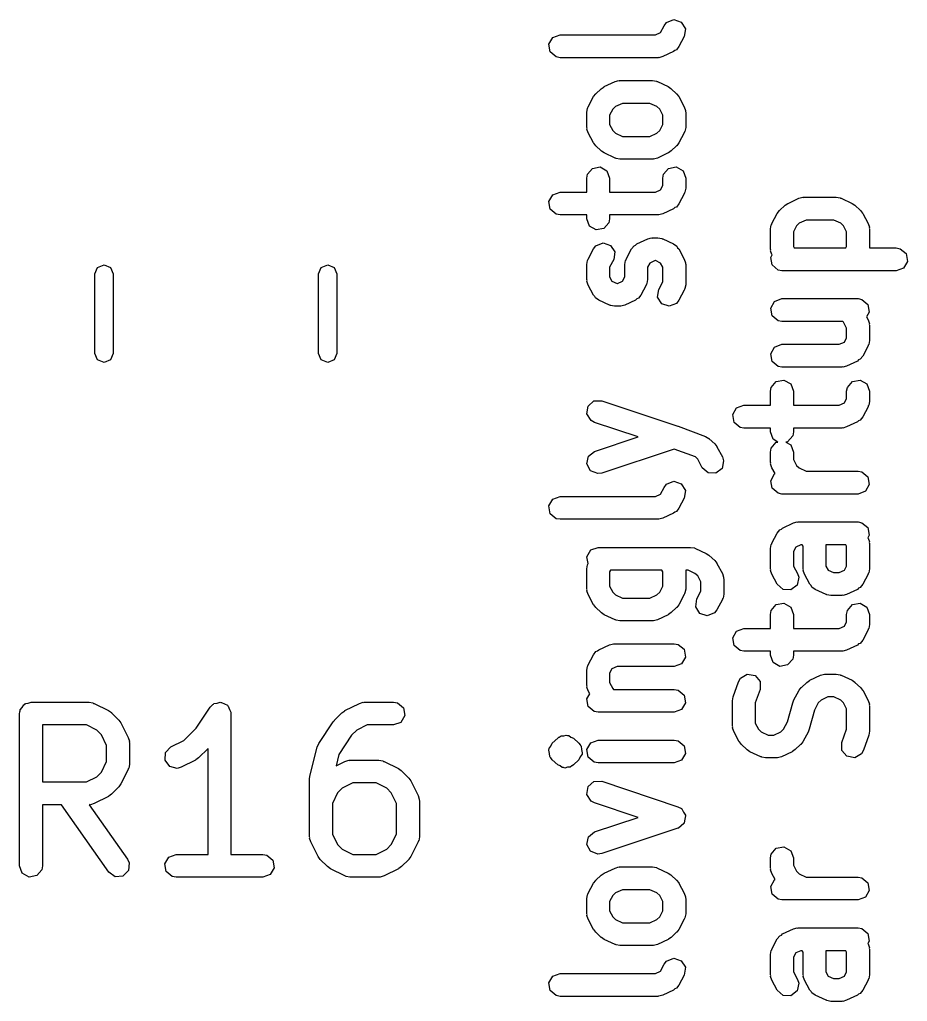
# Model space of a CAD drawing. Extents: x 26 to 70, y -152 to -25.
# Drawn here: x 39.63 to 45.46, y -112.7 to -106.25 of the extents above; entities that cross this region are included whole.
import ezdxf

# ---------------------------------------------------------------- set-up
doc = ezdxf.new("R2010")
doc.units = 0
doc.layers.add('BLACK', color=7, linetype='CONTINUOUS')

msp = doc.modelspace()

# ---------------------------------------------------------------- linework, layer by layer
at = {"layer": 'BLACK', "linetype": 'CONTINUOUS'}
for p, q in [((43.8415, -106.337), (43.8654, -106.293)), ((43.8654, -106.293), (43.8815, -106.272)), ((43.8815, -106.272), (43.9292, -106.253)), ((43.9292, -106.253), (43.9779, -106.269)), ((43.9779, -106.269), (44.0049, -106.313)), ((43.1333, -106.371), (43.1815, -106.353)), ((43.1815, -106.353), (43.8078, -106.353)), ((43.8078, -106.353), (43.8415, -106.337)), ((44.0049, -106.313), (43.9976, -106.363)), ((43.1077, -106.415), (43.1333, -106.371)), ((43.1166, -106.465), (43.1077, -106.415)), ((43.9976, -106.363), (43.9619, -106.43)), ((43.1559, -106.498), (43.1166, -106.465)), ((43.9275, -106.463), (43.8561, -106.496)), ((43.9354, -106.455), (43.9275, -106.463)), ((43.9458, -106.451), (43.9354, -106.455)), ((43.9619, -106.43), (43.9458, -106.451)), ((43.1815, -106.503), (43.1559, -106.498)), ((43.8244, -106.503), (43.1815, -106.503)), ((43.8276, -106.502), (43.8244, -106.503)), ((43.831, -106.503), (43.8276, -106.502)), ((43.8561, -106.496), (43.831, -106.503)), ((43.4712, -106.693), (43.5427, -106.66)), ((43.5427, -106.66), (43.5678, -106.653)), ((43.5678, -106.653), (43.5712, -106.654)), ((43.5712, -106.654), (43.5744, -106.653)), ((43.5744, -106.653), (43.7887, -106.653)), ((43.7887, -106.653), (43.8143, -106.658)), ((43.8143, -106.658), (43.817, -106.66)), ((43.817, -106.66), (43.8204, -106.66)), ((43.8204, -106.66), (43.8918, -106.693)), ((43.4011, -106.759), (43.4155, -106.741)), ((43.4155, -106.741), (43.4161, -106.74)), ((43.4161, -106.74), (43.4518, -106.707)), ((43.4518, -106.707), (43.4699, -106.695)), ((43.4699, -106.695), (43.4712, -106.693)), ((43.8918, -106.693), (43.9095, -106.706)), ((43.9095, -106.706), (43.9113, -106.707)), ((43.9113, -106.707), (43.947, -106.74)), ((43.947, -106.74), (43.9609, -106.758)), ((43.3654, -106.826), (43.4011, -106.759)), ((43.591, -106.803), (43.5454, -106.824)), ((43.772, -106.803), (43.591, -106.803)), ((43.8176, -106.824), (43.772, -106.803)), ((43.9609, -106.758), (43.9619, -106.759)), ((43.9619, -106.759), (43.9976, -106.826)), ((43.3565, -106.861), (43.3611, -106.836)), ((43.3565, -106.961), (43.3565, -106.861)), ((43.3611, -106.836), (43.3646, -106.831)), ((43.3646, -106.831), (43.3654, -106.826)), ((43.5275, -106.841), (43.5065, -106.88)), ((43.5454, -106.824), (43.5275, -106.841)), ((43.8356, -106.841), (43.8176, -106.824)), ((43.8565, -106.88), (43.8356, -106.841)), ((43.9976, -106.826), (44.0058, -106.851)), ((44.0058, -106.851), (44.0046, -106.856)), ((44.0046, -106.856), (44.0065, -106.861)), ((44.0065, -106.861), (44.0065, -106.961)), ((43.5065, -106.88), (43.5065, -106.943)), ((43.8565, -106.943), (43.8565, -106.88)), ((43.3584, -106.967), (43.3565, -106.961)), ((43.3573, -106.972), (43.3584, -106.967)), ((43.3654, -106.997), (43.3573, -106.972)), ((43.4011, -107.063), (43.3654, -106.997)), ((43.5065, -106.943), (43.5275, -106.982)), ((43.5275, -106.982), (43.5454, -106.998)), ((43.5454, -106.998), (43.591, -107.02)), ((43.772, -107.02), (43.8176, -106.998)), ((43.8176, -106.998), (43.8356, -106.982)), ((43.8356, -106.982), (43.8565, -106.943)), ((43.9976, -106.997), (43.9619, -107.063)), ((43.9984, -106.991), (43.9976, -106.997)), ((44.002, -106.987), (43.9984, -106.991)), ((44.0065, -106.961), (44.002, -106.987)), ((43.4021, -107.064), (43.4011, -107.063)), ((43.4161, -107.083), (43.4021, -107.064)), ((43.591, -107.02), (43.772, -107.02)), ((43.9619, -107.063), (43.9476, -107.082)), ((43.4518, -107.116), (43.4161, -107.083)), ((43.4536, -107.117), (43.4518, -107.116)), ((43.4712, -107.129), (43.4536, -107.117)), ((43.5427, -107.163), (43.4712, -107.129)), ((43.8918, -107.129), (43.8204, -107.163)), ((43.8932, -107.128), (43.8918, -107.129)), ((43.9113, -107.116), (43.8932, -107.128)), ((43.947, -107.083), (43.9113, -107.116)), ((43.9476, -107.082), (43.947, -107.083)), ((43.5461, -107.163), (43.5427, -107.163)), ((43.5487, -107.165), (43.5461, -107.163)), ((43.5744, -107.17), (43.5487, -107.165)), ((43.7887, -107.17), (43.5744, -107.17)), ((43.7919, -107.168), (43.7887, -107.17)), ((43.7952, -107.169), (43.7919, -107.168)), ((43.8204, -107.163), (43.7952, -107.169)), ((43.3611, -107.269), (43.394, -107.23)), ((43.394, -107.23), (43.4446, -107.221)), ((43.4446, -107.221), (43.489, -107.246)), ((43.489, -107.246), (43.5065, -107.295)), ((43.8611, -107.269), (43.894, -107.23)), ((43.894, -107.23), (43.9446, -107.221)), ((43.9446, -107.221), (43.989, -107.246)), ((43.989, -107.246), (44.0065, -107.295)), ((43.3565, -107.295), (43.3611, -107.269)), ((43.3565, -107.386), (43.3565, -107.295)), ((43.5065, -107.295), (43.5065, -107.386)), ((43.8565, -107.295), (43.8611, -107.269)), ((43.8565, -107.343), (43.8565, -107.295)), ((44.0065, -107.295), (44.0065, -107.361)), ((43.1333, -107.404), (43.1815, -107.386)), ((43.1815, -107.386), (43.3565, -107.386)), ((43.5065, -107.386), (43.8078, -107.386)), ((43.8078, -107.386), (43.8415, -107.371)), ((43.8415, -107.371), (43.8565, -107.343)), ((43.9984, -107.391), (43.9976, -107.397)), ((44.002, -107.387), (43.9984, -107.391)), ((44.0065, -107.361), (44.002, -107.387)), ((43.1077, -107.448), (43.1333, -107.404)), ((43.1166, -107.499), (43.1077, -107.448)), ((43.9976, -107.397), (43.9619, -107.463)), ((44.6787, -107.46), (44.7502, -107.427)), ((44.7502, -107.427), (44.7753, -107.42)), ((44.7753, -107.42), (44.7787, -107.421)), ((44.7787, -107.421), (44.7819, -107.42)), ((44.7819, -107.42), (44.9962, -107.42)), ((44.9962, -107.42), (45.0218, -107.424)), ((45.0218, -107.424), (45.0245, -107.426)), ((45.0245, -107.426), (45.0279, -107.427)), ((45.0279, -107.427), (45.0993, -107.46)), ((43.1559, -107.532), (43.1166, -107.499)), ((43.9275, -107.496), (43.8561, -107.529)), ((43.9354, -107.488), (43.9275, -107.496)), ((43.9458, -107.484), (43.9354, -107.488)), ((43.9619, -107.463), (43.9458, -107.484)), ((44.6086, -107.526), (44.623, -107.508)), ((44.623, -107.508), (44.6236, -107.507)), ((44.6236, -107.507), (44.6593, -107.473)), ((44.6593, -107.473), (44.6774, -107.461)), ((44.6774, -107.461), (44.6787, -107.46)), ((45.0993, -107.46), (45.117, -107.472)), ((45.117, -107.472), (45.1188, -107.473)), ((45.1188, -107.473), (45.1545, -107.507)), ((45.1545, -107.507), (45.1684, -107.525)), ((43.1815, -107.536), (43.1559, -107.532)), ((43.3565, -107.536), (43.1815, -107.536)), ((43.3565, -107.561), (43.3565, -107.536)), ((43.3741, -107.61), (43.3565, -107.561)), ((43.5065, -107.561), (43.502, -107.587)), ((43.8244, -107.536), (43.5065, -107.536)), ((43.5065, -107.536), (43.5065, -107.561)), ((43.8276, -107.535), (43.8244, -107.536)), ((43.831, -107.536), (43.8276, -107.535)), ((43.8561, -107.529), (43.831, -107.536)), ((44.5729, -107.593), (44.6086, -107.526)), ((44.7985, -107.57), (44.753, -107.591)), ((44.9795, -107.57), (44.7985, -107.57)), ((45.0251, -107.591), (44.9795, -107.57)), ((45.1684, -107.525), (45.1694, -107.526)), ((45.1694, -107.526), (45.2051, -107.593)), ((43.4185, -107.635), (43.3741, -107.61)), ((43.469, -107.626), (43.4185, -107.635)), ((43.502, -107.587), (43.469, -107.626)), ((44.564, -107.628), (44.5686, -107.602)), ((44.564, -107.761), (44.564, -107.628)), ((44.5686, -107.602), (44.5721, -107.598)), ((44.5721, -107.598), (44.5729, -107.593)), ((44.735, -107.608), (44.714, -107.647)), ((44.714, -107.647), (44.714, -107.743)), ((44.753, -107.591), (44.735, -107.608)), ((45.0431, -107.608), (45.0251, -107.591)), ((45.064, -107.647), (45.0431, -107.608)), ((45.064, -107.743), (45.064, -107.647)), ((45.2051, -107.593), (45.2133, -107.617)), ((45.2133, -107.617), (45.2121, -107.623)), ((45.2121, -107.623), (45.214, -107.628)), ((45.214, -107.628), (45.214, -107.753)), ((43.6855, -107.727), (43.757, -107.693)), ((43.757, -107.693), (43.7821, -107.687)), ((43.7821, -107.687), (43.7854, -107.688)), ((43.7854, -107.688), (43.7887, -107.686)), ((43.7887, -107.686), (43.8244, -107.686)), ((43.8244, -107.686), (43.85, -107.691)), ((43.85, -107.691), (43.8527, -107.693)), ((43.8527, -107.693), (43.8561, -107.693)), ((43.8561, -107.693), (43.9275, -107.727)), ((43.3654, -107.826), (43.4011, -107.759)), ((43.4011, -107.759), (43.4172, -107.739)), ((43.4172, -107.739), (43.4649, -107.72)), ((43.4649, -107.72), (43.5136, -107.736)), ((43.5136, -107.736), (43.5407, -107.779)), ((43.5407, -107.779), (43.5334, -107.83)), ((43.6154, -107.826), (43.6511, -107.759)), ((43.6511, -107.759), (43.6672, -107.739)), ((43.6672, -107.739), (43.6776, -107.735)), ((43.6776, -107.735), (43.6855, -107.727)), ((43.9275, -107.727), (43.9489, -107.742)), ((43.9489, -107.742), (43.9536, -107.752)), ((43.9536, -107.752), (43.9619, -107.759)), ((43.9619, -107.759), (43.9976, -107.826)), ((44.5659, -107.767), (44.564, -107.761)), ((44.5648, -107.772), (44.5659, -107.767)), ((44.5729, -107.797), (44.5648, -107.772)), ((44.714, -107.743), (44.7197, -107.753)), ((44.7197, -107.753), (45.0584, -107.753)), ((45.0584, -107.753), (45.064, -107.743)), ((45.214, -107.753), (45.389, -107.753)), ((45.389, -107.753), (45.4147, -107.758)), ((45.4147, -107.758), (45.454, -107.79)), ((43.3565, -107.861), (43.3611, -107.836)), ((43.3611, -107.836), (43.3646, -107.831)), ((43.3646, -107.831), (43.3654, -107.826)), ((43.5334, -107.83), (43.5065, -107.88)), ((43.6065, -107.861), (43.6111, -107.836)), ((43.6111, -107.836), (43.6146, -107.831)), ((43.6146, -107.831), (43.6154, -107.826)), ((43.8053, -107.836), (43.7716, -107.852)), ((43.8078, -107.836), (43.8053, -107.836)), ((43.8415, -107.852), (43.8078, -107.836)), ((43.9976, -107.826), (44.0058, -107.851)), ((44.5652, -107.815), (44.5743, -107.799)), ((44.5741, -107.865), (44.5652, -107.815)), ((44.5743, -107.799), (44.5729, -107.797)), ((45.4629, -107.841), (45.4372, -107.885)), ((45.454, -107.79), (45.4629, -107.841)), ((40.125, -107.924), (40.1426, -107.881)), ((40.1426, -107.881), (40.185, -107.864)), ((40.185, -107.864), (40.2274, -107.881)), ((40.2274, -107.881), (40.245, -107.924)), ((41.595, -107.924), (41.6126, -107.881)), ((41.6126, -107.881), (41.655, -107.864)), ((41.655, -107.864), (41.6974, -107.881)), ((41.6974, -107.881), (41.715, -107.924)), ((43.3565, -107.961), (43.3565, -107.861)), ((43.5065, -107.88), (43.5065, -107.943)), ((43.6065, -107.943), (43.6065, -107.861)), ((43.7716, -107.852), (43.7565, -107.88)), ((43.7565, -107.88), (43.7565, -107.961)), ((43.8565, -107.88), (43.8415, -107.852)), ((43.8565, -107.976), (43.8565, -107.88)), ((44.0058, -107.851), (44.0046, -107.856)), ((44.0046, -107.856), (44.0065, -107.861)), ((44.0065, -107.861), (44.0065, -107.995)), ((44.6134, -107.898), (44.5741, -107.865)), ((44.639, -107.903), (44.6134, -107.898)), ((45.389, -107.903), (44.639, -107.903)), ((45.4372, -107.885), (45.389, -107.903)), ((40.125, -108.446), (40.125, -107.924)), ((40.245, -107.924), (40.245, -108.446)), ((41.595, -108.446), (41.595, -107.924)), ((41.715, -107.924), (41.715, -108.446)), ((43.3584, -107.967), (43.3565, -107.961)), ((43.3573, -107.972), (43.3584, -107.967)), ((43.3654, -107.997), (43.3573, -107.972)), ((43.5065, -107.943), (43.5216, -107.971)), ((43.5216, -107.971), (43.5553, -107.986)), ((43.5578, -107.986), (43.5915, -107.971)), ((43.5915, -107.971), (43.6065, -107.943)), ((43.7565, -107.961), (43.752, -107.987)), ((43.4011, -108.063), (43.3654, -107.997)), ((43.5553, -107.986), (43.5578, -107.986)), ((43.7476, -107.997), (43.7119, -108.063)), ((43.7484, -107.991), (43.7476, -107.997)), ((43.752, -107.987), (43.7484, -107.991)), ((43.8224, -108.077), (43.8297, -108.026)), ((43.8297, -108.026), (43.8565, -107.976)), ((43.9976, -108.03), (43.9619, -108.097)), ((43.9984, -108.025), (43.9976, -108.03)), ((44.002, -108.02), (43.9984, -108.025)), ((44.0065, -107.995), (44.002, -108.02)), ((43.4095, -108.071), (43.4011, -108.063)), ((43.4142, -108.081), (43.4095, -108.071)), ((43.4355, -108.096), (43.4142, -108.081)), ((43.507, -108.129), (43.4355, -108.096)), ((43.6775, -108.096), (43.6061, -108.129)), ((43.6854, -108.088), (43.6775, -108.096)), ((43.6958, -108.084), (43.6854, -108.088)), ((43.7119, -108.063), (43.6958, -108.084)), ((43.8495, -108.12), (43.8224, -108.077)), ((43.9619, -108.097), (43.9458, -108.117)), ((44.5908, -108.104), (44.639, -108.086)), ((44.639, -108.086), (45.139, -108.086)), ((45.139, -108.086), (45.1647, -108.091)), ((45.1647, -108.091), (45.204, -108.124)), ((43.5104, -108.13), (43.507, -108.129)), ((43.513, -108.132), (43.5104, -108.13)), ((43.5387, -108.136), (43.513, -108.132)), ((43.5744, -108.136), (43.5387, -108.136)), ((43.5776, -108.135), (43.5744, -108.136)), ((43.581, -108.136), (43.5776, -108.135)), ((43.6061, -108.129), (43.581, -108.136)), ((43.8982, -108.136), (43.8495, -108.12)), ((43.9458, -108.117), (43.8982, -108.136)), ((44.5652, -108.148), (44.5908, -108.104)), ((44.5741, -108.199), (44.5652, -108.148)), ((45.204, -108.124), (45.2129, -108.174)), ((44.6134, -108.232), (44.5741, -108.199)), ((45.2129, -108.174), (45.1945, -108.206)), ((45.1945, -108.206), (45.2051, -108.226)), ((45.2051, -108.226), (45.2133, -108.251)), ((44.639, -108.236), (44.6134, -108.232)), ((45.038, -108.236), (44.639, -108.236)), ((45.0431, -108.241), (45.038, -108.236)), ((45.064, -108.28), (45.0431, -108.241)), ((45.064, -108.343), (45.064, -108.28)), ((45.2133, -108.251), (45.2121, -108.256)), ((45.2121, -108.256), (45.214, -108.261)), ((45.214, -108.261), (45.214, -108.361)), ((45.049, -108.371), (45.064, -108.343)), ((44.5652, -108.448), (44.5908, -108.404)), ((44.5908, -108.404), (44.639, -108.386)), ((44.639, -108.386), (45.0153, -108.386)), ((45.0153, -108.386), (45.049, -108.371)), ((45.2051, -108.397), (45.1694, -108.463)), ((45.2059, -108.391), (45.2051, -108.397)), ((45.2095, -108.387), (45.2059, -108.391)), ((45.214, -108.361), (45.2095, -108.387)), ((40.1426, -108.489), (40.125, -108.446)), ((40.185, -108.506), (40.1426, -108.489)), ((40.2274, -108.489), (40.185, -108.506)), ((40.245, -108.446), (40.2274, -108.489)), ((41.6126, -108.489), (41.595, -108.446)), ((41.655, -108.506), (41.6126, -108.489)), ((41.6974, -108.489), (41.655, -108.506)), ((41.715, -108.446), (41.6974, -108.489)), ((44.5741, -108.499), (44.5652, -108.448)), ((45.1429, -108.488), (45.135, -108.496)), ((45.1533, -108.484), (45.1429, -108.488)), ((45.1694, -108.463), (45.1533, -108.484)), ((44.6134, -108.532), (44.5741, -108.499)), ((44.639, -108.536), (44.6134, -108.532)), ((45.0319, -108.536), (44.639, -108.536)), ((45.0351, -108.535), (45.0319, -108.536)), ((45.0384, -108.536), (45.0351, -108.535)), ((45.0636, -108.529), (45.0384, -108.536)), ((45.135, -108.496), (45.0636, -108.529)), ((44.564, -108.695), (44.5686, -108.669)), ((44.5686, -108.669), (44.6015, -108.63)), ((44.6015, -108.63), (44.6521, -108.621)), ((44.6521, -108.621), (44.6965, -108.646)), ((44.6965, -108.646), (44.714, -108.695)), ((45.064, -108.695), (45.0686, -108.669)), ((45.0686, -108.669), (45.1015, -108.63)), ((45.1015, -108.63), (45.1521, -108.621)), ((45.1521, -108.621), (45.1965, -108.646)), ((45.1965, -108.646), (45.214, -108.695)), ((44.564, -108.786), (44.564, -108.695)), ((44.714, -108.695), (44.714, -108.786)), ((45.049, -108.771), (45.064, -108.743)), ((45.064, -108.743), (45.064, -108.695)), ((45.214, -108.695), (45.214, -108.761)), ((43.3581, -108.843), (43.3656, -108.792)), ((43.3656, -108.792), (43.404, -108.758)), ((43.404, -108.758), (43.4553, -108.757)), ((43.4553, -108.757), (43.9553, -108.924)), ((44.3152, -108.848), (44.3408, -108.804)), ((44.3408, -108.804), (44.389, -108.786)), ((44.389, -108.786), (44.564, -108.786)), ((44.714, -108.786), (45.0153, -108.786)), ((45.0153, -108.786), (45.049, -108.771)), ((45.2051, -108.797), (45.1694, -108.863)), ((45.2059, -108.791), (45.2051, -108.797)), ((45.2095, -108.787), (45.2059, -108.791)), ((45.214, -108.761), (45.2095, -108.787)), ((43.3849, -108.887), (43.3581, -108.843)), ((44.3241, -108.899), (44.3152, -108.848)), ((45.1694, -108.863), (45.1533, -108.884)), ((43.4078, -108.899), (43.3849, -108.887)), ((43.6944, -108.995), (43.4078, -108.899)), ((43.9553, -108.924), (43.9569, -108.924)), ((43.9569, -108.924), (43.9578, -108.924)), ((43.9578, -108.924), (44.1363, -108.991)), ((44.3634, -108.932), (44.3241, -108.899)), ((44.389, -108.936), (44.3634, -108.932)), ((44.564, -108.936), (44.389, -108.936)), ((44.564, -108.961), (44.564, -108.936)), ((45.0319, -108.936), (44.714, -108.936)), ((44.714, -108.936), (44.714, -108.961)), ((45.0351, -108.935), (45.0319, -108.936)), ((45.0384, -108.936), (45.0351, -108.935)), ((45.0636, -108.929), (45.0384, -108.936)), ((45.135, -108.896), (45.0636, -108.929)), ((45.1429, -108.888), (45.135, -108.896)), ((45.1533, -108.884), (45.1429, -108.888)), ((43.4078, -109.09), (43.6944, -108.995)), ((44.1363, -108.991), (44.1588, -109.004)), ((44.1588, -109.004), (44.1597, -109.006)), ((44.5816, -109.01), (44.564, -108.961)), ((44.7095, -108.987), (44.6765, -109.026)), ((44.714, -108.961), (44.7095, -108.987)), ((44.1597, -109.006), (44.1613, -109.007)), ((44.1613, -109.007), (44.197, -109.04)), ((44.197, -109.04), (44.2109, -109.058)), ((44.2109, -109.058), (44.2119, -109.059)), ((44.2119, -109.059), (44.2476, -109.126)), ((44.564, -109.095), (44.5686, -109.069)), ((44.5686, -109.069), (44.6015, -109.03)), ((44.613, -109.028), (44.5816, -109.01)), ((44.6015, -109.03), (44.613, -109.028)), ((44.6765, -109.026), (44.6651, -109.028)), ((44.6651, -109.028), (44.6965, -109.046)), ((44.6965, -109.046), (44.714, -109.095)), ((43.3573, -109.172), (43.3676, -109.122)), ((43.3676, -109.122), (43.4078, -109.09)), ((43.9301, -109.074), (43.4553, -109.232)), ((44.0699, -109.126), (43.9301, -109.074)), ((44.0856, -109.141), (44.0699, -109.126)), ((44.2476, -109.126), (44.2558, -109.151)), ((44.564, -109.161), (44.564, -109.095)), ((44.714, -109.095), (44.714, -109.143)), ((43.3818, -109.217), (43.3573, -109.172)), ((44.1154, -109.197), (44.0856, -109.141)), ((44.1537, -109.231), (44.1154, -109.197)), ((44.2558, -109.151), (44.2453, -109.201)), ((44.5659, -109.167), (44.564, -109.161)), ((44.5648, -109.172), (44.5659, -109.167)), ((44.5729, -109.197), (44.5648, -109.172)), ((44.594, -109.236), (44.5729, -109.197)), ((44.714, -109.143), (44.735, -109.182)), ((44.735, -109.182), (44.7529, -109.198)), ((44.7529, -109.198), (44.7985, -109.22)), ((43.4295, -109.236), (43.3818, -109.217)), ((43.4553, -109.232), (43.4295, -109.236)), ((44.2049, -109.233), (44.1537, -109.231)), ((44.2453, -109.201), (44.2049, -109.233)), ((44.5652, -109.282), (44.5908, -109.237)), ((44.5908, -109.237), (44.594, -109.236)), ((44.7985, -109.22), (45.139, -109.22)), ((45.139, -109.22), (45.1647, -109.224)), ((45.1647, -109.224), (45.204, -109.257)), ((45.204, -109.257), (45.2129, -109.308)), ((43.8415, -109.371), (43.8654, -109.326)), ((43.8654, -109.326), (43.8815, -109.305)), ((43.8815, -109.305), (43.9292, -109.286)), ((43.9292, -109.286), (43.9779, -109.302)), ((43.9779, -109.302), (44.0049, -109.346)), ((44.5741, -109.332), (44.5652, -109.282)), ((45.2129, -109.308), (45.1872, -109.352)), ((43.1333, -109.404), (43.1815, -109.386)), ((43.1815, -109.386), (43.8078, -109.386)), ((43.8078, -109.386), (43.8415, -109.371)), ((44.0049, -109.346), (43.9976, -109.397)), ((44.6134, -109.365), (44.5741, -109.332)), ((44.639, -109.37), (44.6134, -109.365)), ((45.139, -109.37), (44.639, -109.37)), ((45.1872, -109.352), (45.139, -109.37)), ((43.1077, -109.448), (43.1333, -109.404)), ((43.1166, -109.499), (43.1077, -109.448)), ((43.9976, -109.397), (43.9619, -109.463)), ((43.1559, -109.532), (43.1166, -109.499)), ((43.9275, -109.496), (43.8561, -109.529)), ((43.9354, -109.488), (43.9275, -109.496)), ((43.9458, -109.484), (43.9354, -109.488)), ((43.9619, -109.463), (43.9458, -109.484)), ((43.1815, -109.536), (43.1559, -109.532)), ((43.8244, -109.536), (43.1815, -109.536)), ((43.8276, -109.535), (43.8244, -109.536)), ((43.831, -109.536), (43.8276, -109.535)), ((43.8561, -109.529), (43.831, -109.536)), ((44.643, -109.593), (44.7145, -109.56)), ((44.7145, -109.56), (44.7396, -109.553)), ((44.7396, -109.553), (44.7429, -109.554)), ((44.7429, -109.554), (44.7462, -109.553)), ((44.7462, -109.553), (45.139, -109.553)), ((45.139, -109.553), (45.1647, -109.558)), ((45.1647, -109.558), (45.204, -109.59)), ((44.5729, -109.693), (44.6086, -109.626)), ((44.6086, -109.626), (44.6247, -109.605)), ((44.6247, -109.605), (44.6351, -109.601)), ((44.6351, -109.601), (44.643, -109.593)), ((45.2129, -109.641), (45.2038, -109.657)), ((45.204, -109.59), (45.2129, -109.641)), ((44.564, -109.728), (44.5686, -109.702)), ((44.5686, -109.702), (44.5721, -109.698)), ((44.5721, -109.698), (44.5729, -109.693)), ((44.7628, -109.703), (44.7291, -109.719)), ((44.7727, -109.703), (44.7628, -109.703)), ((44.7783, -109.713), (44.7727, -109.703)), ((44.7783, -109.861), (44.7783, -109.713)), ((44.9283, -109.703), (44.9283, -109.843)), ((45.0584, -109.703), (44.9283, -109.703)), ((45.064, -109.713), (45.0584, -109.703)), ((45.064, -109.843), (45.064, -109.713)), ((45.2038, -109.657), (45.2051, -109.659)), ((45.2051, -109.659), (45.2133, -109.684)), ((45.2133, -109.684), (45.2121, -109.689)), ((45.2121, -109.689), (45.214, -109.695)), ((45.214, -109.695), (45.214, -109.861)), ((43.3577, -109.782), (43.3833, -109.737)), ((43.3833, -109.737), (43.4315, -109.72)), ((43.4315, -109.72), (44.0387, -109.72)), ((44.0387, -109.72), (44.0643, -109.724)), ((44.0643, -109.724), (44.067, -109.726)), ((44.067, -109.726), (44.0704, -109.727)), ((44.0704, -109.727), (44.1418, -109.76)), ((44.1418, -109.76), (44.1595, -109.772)), ((44.1595, -109.772), (44.1613, -109.773)), ((44.1613, -109.773), (44.197, -109.807)), ((44.564, -109.861), (44.564, -109.728)), ((44.7291, -109.719), (44.714, -109.747)), ((44.714, -109.747), (44.714, -109.843)), ((43.3565, -109.861), (43.3611, -109.836)), ((43.3655, -109.826), (43.3577, -109.782)), ((43.3611, -109.836), (43.3646, -109.831)), ((43.3646, -109.831), (43.3654, -109.826)), ((43.3654, -109.826), (43.3655, -109.826)), ((44.197, -109.807), (44.2109, -109.825)), ((44.2109, -109.825), (44.2119, -109.826)), ((44.2119, -109.826), (44.2476, -109.893)), ((44.714, -109.843), (44.7409, -109.893)), ((44.9283, -109.843), (44.9434, -109.871)), ((45.049, -109.871), (45.064, -109.843)), ((43.3565, -109.995), (43.3565, -109.861)), ((43.5122, -109.87), (43.5065, -109.88)), ((43.5065, -109.88), (43.5065, -109.976)), ((43.8509, -109.87), (43.5122, -109.87)), ((43.8565, -109.88), (43.8509, -109.87)), ((43.8565, -109.976), (43.8565, -109.88)), ((44.022, -109.87), (44.0065, -109.87)), ((44.0065, -109.87), (44.0065, -109.995)), ((44.0676, -109.891), (44.022, -109.87)), ((44.0856, -109.908), (44.0676, -109.891)), ((44.1065, -109.947), (44.0856, -109.908)), ((44.2476, -109.893), (44.2558, -109.917)), ((44.5659, -109.867), (44.564, -109.861)), ((44.5648, -109.872), (44.5659, -109.867)), ((44.5729, -109.897), (44.5648, -109.872)), ((44.6086, -109.963), (44.5729, -109.897)), ((44.7409, -109.893), (44.749, -109.917)), ((44.7802, -109.867), (44.7783, -109.861)), ((44.7791, -109.872), (44.7802, -109.867)), ((44.7872, -109.897), (44.7791, -109.872)), ((44.8229, -109.963), (44.7872, -109.897)), ((44.9434, -109.871), (44.9771, -109.886)), ((44.9771, -109.886), (45.0153, -109.886)), ((45.0153, -109.886), (45.049, -109.871)), ((45.2051, -109.897), (45.1694, -109.963)), ((45.2059, -109.891), (45.2051, -109.897)), ((45.2095, -109.887), (45.2059, -109.891)), ((45.214, -109.861), (45.2095, -109.887)), ((44.1065, -110.009), (44.1065, -109.947)), ((44.2558, -109.917), (44.2546, -109.923)), ((44.2546, -109.923), (44.2565, -109.928)), ((44.2565, -109.928), (44.2565, -110.028)), ((44.6469, -109.998), (44.6086, -109.963)), ((44.7385, -109.968), (44.6981, -109.999)), ((44.749, -109.917), (44.7385, -109.968)), ((44.8313, -109.971), (44.8229, -109.963)), ((44.836, -109.981), (44.8313, -109.971)), ((45.1694, -109.963), (45.1533, -109.984)), ((43.3584, -110), (43.3565, -109.995)), ((43.3573, -110.005), (43.3584, -110)), ((43.3654, -110.03), (43.3573, -110.005)), ((43.4011, -110.097), (43.3654, -110.03)), ((43.5065, -109.976), (43.5275, -110.015)), ((43.5275, -110.015), (43.5455, -110.032)), ((43.5455, -110.032), (43.591, -110.053)), ((43.772, -110.053), (43.8176, -110.032)), ((43.8176, -110.032), (43.8356, -110.015)), ((43.8356, -110.015), (43.8565, -109.976)), ((43.9976, -110.03), (43.9619, -110.097)), ((43.9984, -110.025), (43.9976, -110.03)), ((44.002, -110.02), (43.9984, -110.025)), ((44.0065, -109.995), (44.002, -110.02)), ((44.0797, -110.059), (44.1065, -110.009)), ((44.2565, -110.028), (44.252, -110.054)), ((44.6981, -109.999), (44.6469, -109.998)), ((44.8573, -109.996), (44.836, -109.981)), ((44.9287, -110.029), (44.8573, -109.996)), ((44.9322, -110.03), (44.9287, -110.029)), ((44.9348, -110.032), (44.9322, -110.03)), ((44.9605, -110.036), (44.9348, -110.032)), ((45.0319, -110.036), (44.9605, -110.036)), ((45.0351, -110.035), (45.0319, -110.036)), ((45.0384, -110.036), (45.0351, -110.035)), ((45.0636, -110.029), (45.0384, -110.036)), ((45.135, -109.996), (45.0636, -110.029)), ((45.1429, -109.988), (45.135, -109.996)), ((45.1533, -109.984), (45.1429, -109.988)), ((43.4021, -110.098), (43.4011, -110.097)), ((43.4161, -110.116), (43.4021, -110.098)), ((43.591, -110.053), (43.772, -110.053)), ((43.9619, -110.097), (43.9476, -110.115)), ((44.0724, -110.11), (44.0797, -110.059)), ((44.2476, -110.063), (44.2119, -110.13)), ((44.2484, -110.058), (44.2476, -110.063)), ((44.252, -110.054), (44.2484, -110.058)), ((44.5686, -110.136), (44.6015, -110.096)), ((44.6015, -110.096), (44.6521, -110.087)), ((44.6521, -110.087), (44.6965, -110.113)), ((45.0686, -110.136), (45.1015, -110.096)), ((45.1015, -110.096), (45.1521, -110.087)), ((45.1521, -110.087), (45.1965, -110.113)), ((43.4518, -110.149), (43.4161, -110.116)), ((43.4536, -110.15), (43.4518, -110.149)), ((43.4712, -110.163), (43.4536, -110.15)), ((43.5427, -110.196), (43.4712, -110.163)), ((43.8918, -110.163), (43.8204, -110.196)), ((43.8932, -110.161), (43.8918, -110.163)), ((43.9113, -110.149), (43.8932, -110.161)), ((43.947, -110.116), (43.9113, -110.149)), ((43.9476, -110.115), (43.947, -110.116)), ((44.0995, -110.154), (44.0724, -110.11)), ((44.1482, -110.17), (44.0995, -110.154)), ((44.1958, -110.151), (44.1482, -110.17)), ((44.2119, -110.13), (44.1958, -110.151)), ((44.564, -110.161), (44.5686, -110.136)), ((44.564, -110.253), (44.564, -110.161)), ((44.6965, -110.113), (44.714, -110.161)), ((44.714, -110.161), (44.714, -110.253)), ((45.064, -110.161), (45.0686, -110.136)), ((45.064, -110.209), (45.064, -110.161)), ((45.1965, -110.113), (45.214, -110.161)), ((45.214, -110.161), (45.214, -110.228)), ((43.5461, -110.196), (43.5427, -110.196)), ((43.5487, -110.198), (43.5461, -110.196)), ((43.5744, -110.203), (43.5487, -110.198)), ((43.7887, -110.203), (43.5744, -110.203)), ((43.7919, -110.202), (43.7887, -110.203)), ((43.7952, -110.203), (43.7919, -110.202)), ((43.8204, -110.196), (43.7952, -110.203)), ((45.049, -110.237), (45.064, -110.209)), ((45.214, -110.228), (45.2095, -110.254)), ((44.3152, -110.315), (44.3408, -110.271)), ((44.3408, -110.271), (44.389, -110.253)), ((44.389, -110.253), (44.564, -110.253)), ((44.714, -110.253), (45.0153, -110.253)), ((45.0153, -110.253), (45.049, -110.237)), ((45.2051, -110.263), (45.1694, -110.33)), ((45.2059, -110.258), (45.2051, -110.263)), ((45.2095, -110.254), (45.2059, -110.258)), ((43.507, -110.36), (43.5321, -110.353)), ((43.5321, -110.353), (43.5354, -110.354)), ((43.5354, -110.354), (43.5387, -110.353)), ((43.5387, -110.353), (43.9315, -110.353)), ((43.9315, -110.353), (43.9572, -110.358)), ((43.9572, -110.358), (43.9965, -110.39)), ((44.3241, -110.365), (44.3152, -110.315)), ((45.1429, -110.355), (45.135, -110.363)), ((45.1533, -110.351), (45.1429, -110.355)), ((45.1694, -110.33), (45.1533, -110.351)), ((43.4011, -110.426), (43.4172, -110.405)), ((43.4172, -110.405), (43.4276, -110.401)), ((43.4276, -110.401), (43.4355, -110.393)), ((43.4355, -110.393), (43.507, -110.36)), ((43.9965, -110.39), (44.0054, -110.441)), ((44.3634, -110.398), (44.3241, -110.365)), ((44.389, -110.403), (44.3634, -110.398)), ((44.564, -110.403), (44.389, -110.403)), ((44.564, -110.428), (44.564, -110.403)), ((45.0319, -110.403), (44.714, -110.403)), ((44.714, -110.403), (44.714, -110.428)), ((45.0351, -110.402), (45.0319, -110.403)), ((45.0385, -110.403), (45.0351, -110.402)), ((45.0636, -110.396), (45.0385, -110.403)), ((45.135, -110.363), (45.0636, -110.396)), ((43.3654, -110.493), (43.4011, -110.426)), ((43.9797, -110.485), (43.9315, -110.503)), ((44.0054, -110.441), (43.9797, -110.485)), ((44.5816, -110.476), (44.564, -110.428)), ((44.626, -110.502), (44.5816, -110.476)), ((44.7095, -110.454), (44.6765, -110.493)), ((44.714, -110.428), (44.7095, -110.454)), ((43.3565, -110.528), (43.3611, -110.502)), ((43.3565, -110.628), (43.3565, -110.528)), ((43.3611, -110.502), (43.3646, -110.498)), ((43.3646, -110.498), (43.3654, -110.493)), ((43.5216, -110.519), (43.5065, -110.547)), ((43.5065, -110.547), (43.5065, -110.609)), ((43.5553, -110.503), (43.5216, -110.519)), ((43.9315, -110.503), (43.5553, -110.503)), ((44.6765, -110.493), (44.626, -110.502)), ((44.893, -110.56), (44.9182, -110.553)), ((44.9182, -110.553), (44.9215, -110.554)), ((44.9215, -110.554), (44.9247, -110.553)), ((44.9247, -110.553), (44.9962, -110.553)), ((44.9962, -110.553), (45.0218, -110.558)), ((43.5065, -110.609), (43.5275, -110.648)), ((44.3184, -110.703), (44.3541, -110.603)), ((44.3541, -110.603), (44.367, -110.58)), ((44.367, -110.58), (44.4113, -110.554)), ((44.4113, -110.554), (44.4619, -110.563)), ((44.4619, -110.563), (44.4951, -110.602)), ((44.4951, -110.602), (44.4954, -110.653)), ((44.7664, -110.64), (44.8021, -110.607)), ((44.8021, -110.607), (44.8202, -110.595)), ((44.8202, -110.595), (44.8216, -110.593)), ((44.8216, -110.593), (44.893, -110.56)), ((45.0218, -110.558), (45.0245, -110.56)), ((45.0245, -110.56), (45.0279, -110.56)), ((45.0279, -110.56), (45.0993, -110.593)), ((45.0993, -110.593), (45.117, -110.606)), ((45.117, -110.606), (45.1188, -110.607)), ((45.1188, -110.607), (45.1545, -110.64)), ((43.3584, -110.633), (43.3565, -110.628)), ((43.3573, -110.639), (43.3584, -110.633)), ((43.3654, -110.663), (43.3573, -110.639)), ((43.376, -110.683), (43.3654, -110.663)), ((43.5275, -110.648), (43.5325, -110.653)), ((43.5325, -110.653), (43.9315, -110.653)), ((43.9315, -110.653), (43.9572, -110.658)), ((43.9572, -110.658), (43.9965, -110.691)), ((44.4954, -110.653), (44.464, -110.741)), ((44.7158, -110.726), (44.7515, -110.659)), ((44.7515, -110.659), (44.7658, -110.641)), ((44.7658, -110.641), (44.7664, -110.64)), ((45.1545, -110.64), (45.1684, -110.658)), ((45.1684, -110.658), (45.1694, -110.659)), ((45.1694, -110.659), (45.2051, -110.726)), ((39.6682, -110.747), (39.6874, -110.744)), ((39.6874, -110.744), (39.7057, -110.737)), ((39.7057, -110.737), (40.0867, -110.737)), ((40.0867, -110.737), (40.1123, -110.742)), ((40.1123, -110.742), (40.1158, -110.745)), ((40.1158, -110.745), (40.1202, -110.745)), ((40.1202, -110.745), (40.2154, -110.793)), ((40.9063, -110.747), (40.9277, -110.744)), ((40.9277, -110.744), (40.9486, -110.738)), ((40.9486, -110.738), (40.9526, -110.739)), ((40.9526, -110.739), (40.9568, -110.739)), ((40.9568, -110.739), (40.9757, -110.749)), ((41.7674, -110.793), (41.8626, -110.745)), ((41.8626, -110.745), (41.8876, -110.738)), ((41.8876, -110.738), (41.892, -110.739)), ((41.892, -110.739), (41.8962, -110.737)), ((41.8962, -110.737), (42.0867, -110.737)), ((42.0867, -110.737), (42.1123, -110.742)), ((42.1123, -110.742), (42.1516, -110.775)), ((43.3577, -110.715), (43.376, -110.683)), ((43.3666, -110.765), (43.3577, -110.715)), ((44.0054, -110.741), (43.9797, -110.785)), ((43.9965, -110.691), (44.0054, -110.741)), ((44.314, -110.728), (44.3184, -110.703)), ((44.314, -110.895), (44.314, -110.728)), ((44.3184, -110.703), (44.3184, -110.703)), ((44.464, -110.741), (44.464, -110.876)), ((44.676, -110.867), (44.7094, -110.742)), ((44.7094, -110.742), (44.7153, -110.729)), ((44.7153, -110.729), (44.7158, -110.726)), ((44.8779, -110.741), (44.8521, -110.789)), ((44.8958, -110.724), (44.8779, -110.741)), ((44.9414, -110.703), (44.8958, -110.724)), ((44.9795, -110.703), (44.9414, -110.703)), ((45.0251, -110.724), (44.9795, -110.703)), ((45.0431, -110.741), (45.0251, -110.724)), ((45.064, -110.78), (45.0431, -110.741)), ((45.2051, -110.726), (45.2133, -110.751)), ((39.6307, -110.812), (39.6324, -110.803)), ((39.6319, -110.799), (39.6335, -110.796)), ((39.6324, -110.803), (39.6319, -110.799)), ((39.6335, -110.796), (39.6352, -110.787)), ((39.6352, -110.787), (39.6478, -110.772)), ((39.6478, -110.772), (39.6575, -110.755)), ((39.6575, -110.755), (39.6639, -110.753)), ((39.6639, -110.753), (39.6682, -110.747)), ((40.2154, -110.793), (40.2335, -110.806)), ((40.2335, -110.806), (40.2349, -110.807)), ((40.2349, -110.807), (40.2826, -110.855)), ((40.7903, -110.907), (40.8814, -110.771)), ((40.8814, -110.771), (40.8994, -110.752)), ((40.8994, -110.752), (40.9035, -110.751)), ((40.9035, -110.751), (40.9063, -110.747)), ((40.9757, -110.749), (40.9956, -110.758)), ((40.9956, -110.758), (40.9975, -110.762)), ((40.9975, -110.762), (41.0013, -110.764)), ((41.0013, -110.764), (41.0087, -110.785)), ((41.0087, -110.785), (41.0184, -110.804)), ((41.0184, -110.804), (41.0173, -110.808)), ((41.0173, -110.808), (41.0188, -110.812)), ((41.7003, -110.855), (41.7479, -110.807)), ((41.7479, -110.807), (41.7663, -110.794)), ((41.7663, -110.794), (41.7674, -110.793)), ((42.1516, -110.775), (42.1605, -110.825)), ((43.4059, -110.798), (43.3666, -110.765)), ((43.4315, -110.803), (43.4059, -110.798)), ((43.9315, -110.803), (43.4315, -110.803)), ((43.9797, -110.785), (43.9315, -110.803)), ((44.8521, -110.789), (44.8186, -110.914)), ((45.064, -110.915), (45.064, -110.78)), ((45.2133, -110.751), (45.2121, -110.756)), ((45.2121, -110.756), (45.214, -110.761)), ((45.214, -110.761), (45.214, -110.928)), ((39.6307, -111.812), (39.6307, -110.812)), ((40.2826, -110.855), (40.2954, -110.873)), ((40.2954, -110.873), (40.2966, -110.874)), ((40.2966, -110.874), (40.3442, -110.969)), ((41.0188, -110.812), (41.0188, -111.737)), ((41.5957, -111.009), (41.6909, -110.866)), ((41.6909, -110.866), (41.6988, -110.858)), ((41.6988, -110.858), (41.7003, -110.855)), ((42.1349, -110.87), (42.0867, -110.887)), ((42.1605, -110.825), (42.1349, -110.87)), ((44.6502, -110.915), (44.676, -110.867)), ((39.7807, -110.887), (39.7807, -111.261)), ((40.069, -110.887), (39.7807, -110.887)), ((40.1375, -110.922), (40.069, -110.887)), ((40.1679, -110.952), (40.1375, -110.922)), ((40.7089, -110.989), (40.7903, -110.907)), ((41.8454, -110.922), (41.8116, -110.955)), ((41.9139, -110.887), (41.8454, -110.922)), ((42.0867, -110.887), (41.9139, -110.887)), ((44.3159, -110.9), (44.314, -110.895)), ((44.3148, -110.905), (44.3159, -110.9)), ((44.3229, -110.93), (44.3148, -110.905)), ((44.3586, -110.997), (44.3229, -110.93)), ((44.464, -110.876), (44.485, -110.915)), ((44.485, -110.915), (44.503, -110.932)), ((44.503, -110.932), (44.5485, -110.953)), ((44.5867, -110.953), (44.6323, -110.932)), ((44.6323, -110.932), (44.6502, -110.915)), ((44.8123, -110.93), (44.7766, -110.997)), ((44.8128, -110.927), (44.8123, -110.93)), ((44.8186, -110.914), (44.8128, -110.927)), ((45.0327, -111.003), (45.064, -110.915)), ((45.214, -110.928), (45.2097, -110.953)), ((40.2021, -111.021), (40.1679, -110.952)), ((40.3442, -110.969), (40.3516, -110.994)), ((40.3516, -110.994), (40.3506, -110.999)), ((40.3506, -110.999), (40.3521, -111.003)), ((40.3521, -111.003), (40.3521, -111.146)), ((40.6246, -111.031), (40.7089, -110.989)), ((41.8116, -110.955), (41.7277, -111.081)), ((43.1304, -111.007), (43.1661, -110.973)), ((43.1661, -110.973), (43.1708, -110.97)), ((43.1708, -110.97), (43.1721, -110.968)), ((43.1721, -110.968), (43.1755, -110.967)), ((43.1755, -110.967), (43.1879, -110.959)), ((43.1879, -110.959), (43.2049, -110.958)), ((43.2049, -110.958), (43.2212, -110.953)), ((43.2212, -110.953), (43.2298, -110.957)), ((43.2298, -110.957), (43.2391, -110.956)), ((43.2391, -110.956), (43.2528, -110.967)), ((43.2528, -110.967), (43.2684, -110.973)), ((43.2684, -110.973), (43.3041, -111.007)), ((43.3577, -111.048), (43.3833, -111.004)), ((43.3833, -111.004), (43.4315, -110.986)), ((43.4315, -110.986), (43.9315, -110.986)), ((43.9315, -110.986), (43.9572, -110.991)), ((43.9572, -110.991), (43.9965, -111.024)), ((44.3596, -110.998), (44.3586, -110.997)), ((44.3736, -111.016), (44.3596, -110.998)), ((44.5485, -110.953), (44.5867, -110.953)), ((44.7766, -110.997), (44.7622, -111.015)), ((45.033, -111.054), (45.0327, -111.003)), ((45.2097, -110.953), (45.174, -111.053)), ((45.2097, -110.953), (45.2097, -110.953)), ((40.2021, -111.128), (40.2021, -111.021)), ((40.5862, -111.119), (40.5893, -111.068)), ((40.5893, -111.068), (40.6246, -111.031)), ((40.8688, -111.041), (40.8064, -111.104)), ((40.8688, -111.737), (40.8688, -111.041)), ((41.5377, -111.223), (41.5853, -111.032)), ((41.5853, -111.032), (41.5956, -111.009)), ((41.5956, -111.009), (41.5957, -111.009)), ((43.1071, -111.052), (43.108, -111.05)), ((43.112, -111.074), (43.1071, -111.052)), ((43.1077, -111.048), (43.1087, -111.047)), ((43.108, -111.05), (43.1077, -111.048)), ((43.1085, -111.044), (43.1204, -111.026)), ((43.1087, -111.047), (43.1085, -111.044)), ((43.1204, -111.026), (43.1304, -111.007)), ((43.3041, -111.007), (43.3131, -111.018)), ((43.3131, -111.018), (43.3158, -111.02)), ((43.3158, -111.02), (43.3163, -111.022)), ((43.3163, -111.022), (43.3179, -111.024)), ((43.3179, -111.024), (43.3181, -111.025)), ((43.3181, -111.025), (43.3198, -111.027)), ((43.3198, -111.027), (43.3225, -111.049)), ((43.3225, -111.049), (43.3274, -111.07)), ((43.3666, -111.099), (43.3577, -111.048)), ((43.9965, -111.024), (44.0054, -111.074)), ((44.4093, -111.049), (44.3736, -111.016)), ((44.4111, -111.05), (44.4093, -111.049)), ((44.4287, -111.063), (44.4111, -111.05)), ((44.5002, -111.096), (44.4287, -111.063)), ((44.7065, -111.063), (44.635, -111.096)), ((44.7079, -111.061), (44.7065, -111.063)), ((44.7259, -111.049), (44.7079, -111.061)), ((44.7616, -111.016), (44.7259, -111.049)), ((44.7622, -111.015), (44.7616, -111.016)), ((45.0662, -111.093), (45.033, -111.054)), ((45.174, -111.053), (45.1611, -111.076)), ((40.1679, -111.197), (40.2021, -111.128)), ((40.6168, -111.161), (40.5862, -111.119)), ((40.7869, -111.118), (40.6916, -111.165)), ((40.788, -111.116), (40.7869, -111.118)), ((40.8064, -111.104), (40.788, -111.116)), ((41.7277, -111.081), (41.7092, -111.155)), ((41.7092, -111.155), (41.7674, -111.126)), ((41.7674, -111.126), (41.7924, -111.119)), ((41.7924, -111.119), (41.7967, -111.12)), ((41.7967, -111.12), (41.801, -111.118)), ((41.801, -111.118), (41.9914, -111.118)), ((41.9914, -111.118), (42.0171, -111.123)), ((42.0171, -111.123), (42.0205, -111.126)), ((42.0205, -111.126), (42.025, -111.126)), ((42.025, -111.126), (42.1202, -111.174)), ((43.1147, -111.095), (43.112, -111.074)), ((43.1164, -111.098), (43.1147, -111.095)), ((43.1166, -111.099), (43.1164, -111.098)), ((43.1182, -111.1), (43.1166, -111.099)), ((43.1187, -111.102), (43.1182, -111.1)), ((43.1214, -111.104), (43.1187, -111.102)), ((43.1304, -111.116), (43.1214, -111.104)), ((43.1661, -111.149), (43.1304, -111.116)), ((43.3041, -111.116), (43.2684, -111.149)), ((43.3141, -111.097), (43.3041, -111.116)), ((43.326, -111.078), (43.3141, -111.097)), ((43.3268, -111.074), (43.3258, -111.076)), ((43.3258, -111.076), (43.326, -111.078)), ((43.3274, -111.07), (43.3265, -111.072)), ((43.3265, -111.072), (43.3268, -111.074)), ((43.4059, -111.132), (43.3666, -111.099)), ((43.4315, -111.136), (43.4059, -111.132)), ((43.9797, -111.119), (43.9315, -111.136)), ((44.0054, -111.074), (43.9797, -111.119)), ((44.5036, -111.096), (44.5002, -111.096)), ((44.5062, -111.098), (44.5036, -111.096)), ((44.5319, -111.103), (44.5062, -111.098)), ((44.6033, -111.103), (44.5319, -111.103)), ((44.6066, -111.102), (44.6033, -111.103)), ((44.6099, -111.103), (44.6066, -111.102)), ((44.635, -111.096), (44.6099, -111.103)), ((45.1168, -111.102), (45.0662, -111.093)), ((45.1611, -111.076), (45.1168, -111.102)), ((40.1375, -111.227), (40.1679, -111.197)), ((40.3442, -111.179), (40.2966, -111.274)), ((40.3447, -111.175), (40.3442, -111.179)), ((40.3476, -111.171), (40.3447, -111.175)), ((40.3521, -111.146), (40.3476, -111.171)), ((40.6667, -111.173), (40.6168, -111.161)), ((40.6916, -111.165), (40.6667, -111.173)), ((42.1202, -111.174), (42.1382, -111.187)), ((42.1382, -111.187), (42.1397, -111.188)), ((42.1397, -111.188), (42.1873, -111.236)), ((43.1817, -111.156), (43.1661, -111.149)), ((43.1954, -111.166), (43.1817, -111.156)), ((43.2047, -111.166), (43.1954, -111.166)), ((43.2133, -111.17), (43.2047, -111.166)), ((43.2296, -111.165), (43.2133, -111.17)), ((43.2466, -111.164), (43.2296, -111.165)), ((43.259, -111.156), (43.2466, -111.164)), ((43.2624, -111.155), (43.259, -111.156)), ((43.2637, -111.153), (43.2624, -111.155)), ((43.2684, -111.149), (43.2637, -111.153)), ((43.9315, -111.136), (43.4315, -111.136)), ((39.7807, -111.261), (40.069, -111.261)), ((40.069, -111.261), (40.1375, -111.227)), ((41.5355, -111.241), (41.5381, -111.226)), ((41.5355, -111.622), (41.5355, -111.241)), ((41.5381, -111.226), (41.5377, -111.223)), ((42.1873, -111.236), (42.2002, -111.254)), ((42.2002, -111.254), (42.2014, -111.255)), ((42.2014, -111.255), (42.249, -111.35)), ((43.3656, -111.292), (43.404, -111.258)), ((43.404, -111.258), (43.4553, -111.257)), ((43.4553, -111.257), (43.9553, -111.424)), ((40.2826, -111.294), (40.2349, -111.342)), ((40.2832, -111.293), (40.2826, -111.294)), ((40.2966, -111.274), (40.2832, -111.293)), ((41.7501, -111.303), (41.7197, -111.333)), ((41.8187, -111.268), (41.7501, -111.303)), ((41.9737, -111.268), (41.8187, -111.268)), ((42.0422, -111.303), (41.9737, -111.268)), ((42.0726, -111.333), (42.0422, -111.303)), ((43.3581, -111.343), (43.3656, -111.292)), ((40.2154, -111.356), (40.1202, -111.403)), ((40.2166, -111.354), (40.2154, -111.356)), ((40.2349, -111.342), (40.2166, -111.354)), ((41.7197, -111.333), (41.6855, -111.402)), ((42.1069, -111.402), (42.0726, -111.333)), ((42.249, -111.35), (42.2564, -111.375)), ((42.2564, -111.375), (42.2554, -111.38)), ((42.2554, -111.38), (42.2569, -111.384)), ((42.2569, -111.384), (42.2569, -111.622)), ((43.3849, -111.387), (43.3581, -111.343)), ((43.4078, -111.399), (43.3849, -111.387)), ((39.9048, -111.411), (39.7807, -111.411)), ((39.7807, -111.411), (39.7807, -111.812)), ((40.2157, -111.855), (39.9048, -111.411)), ((40.0909, -111.41), (40.0876, -111.411)), ((40.0876, -111.411), (40.3386, -111.769)), ((40.0952, -111.411), (40.0909, -111.41)), ((40.1202, -111.403), (40.0952, -111.411)), ((41.6855, -111.402), (41.6855, -111.604)), ((42.1069, -111.604), (42.1069, -111.402)), ((43.6944, -111.495), (43.4078, -111.399)), ((43.9553, -111.424), (43.9782, -111.436)), ((43.9782, -111.436), (43.9793, -111.438)), ((43.9793, -111.438), (43.9813, -111.439)), ((43.9813, -111.439), (43.9926, -111.459)), ((43.4078, -111.59), (43.6944, -111.495)), ((43.9926, -111.459), (44.005, -111.48)), ((44.001, -111.507), (43.9975, -111.53)), ((44.0057, -111.484), (44.001, -111.507)), ((44.005, -111.48), (44.0047, -111.482)), ((44.0047, -111.482), (44.0057, -111.484)), ((43.9553, -111.566), (43.4553, -111.732)), ((43.9569, -111.564), (43.9553, -111.566)), ((43.9591, -111.564), (43.9569, -111.564)), ((43.9769, -111.549), (43.9591, -111.564)), ((43.9954, -111.534), (43.9769, -111.549)), ((43.9959, -111.532), (43.9954, -111.534)), ((43.9975, -111.53), (43.9959, -111.532)), ((41.537, -111.626), (41.5355, -111.622)), ((41.536, -111.63), (41.537, -111.626)), ((41.5434, -111.655), (41.536, -111.63)), ((41.6855, -111.604), (41.7197, -111.673)), ((42.0726, -111.673), (42.1069, -111.604)), ((42.2524, -111.648), (42.2495, -111.651)), ((42.2569, -111.622), (42.2524, -111.648)), ((43.3573, -111.672), (43.3676, -111.622)), ((43.3676, -111.622), (43.4078, -111.59)), ((41.591, -111.751), (41.5434, -111.655)), ((41.7197, -111.673), (41.7501, -111.703)), ((41.7501, -111.703), (41.8187, -111.737)), ((41.9737, -111.737), (42.0422, -111.703)), ((42.0422, -111.703), (42.0726, -111.673)), ((42.249, -111.655), (42.2014, -111.751)), ((42.2495, -111.651), (42.249, -111.655)), ((43.3818, -111.717), (43.3573, -111.672)), ((44.5686, -111.736), (44.6015, -111.696)), ((44.6015, -111.696), (44.6521, -111.687)), ((44.6521, -111.687), (44.6965, -111.713)), ((44.6965, -111.713), (44.714, -111.761)), ((40.3386, -111.769), (40.3496, -111.793)), ((40.5842, -111.799), (40.6099, -111.755)), ((40.6099, -111.755), (40.6581, -111.737)), ((40.6581, -111.737), (40.8688, -111.737)), ((41.0188, -111.737), (41.2295, -111.737)), ((41.2295, -111.737), (41.2552, -111.742)), ((41.2552, -111.742), (41.2945, -111.775)), ((41.2945, -111.775), (41.3034, -111.825)), ((41.5922, -111.752), (41.591, -111.751)), ((41.6051, -111.77), (41.5922, -111.752)), ((41.6527, -111.818), (41.6051, -111.77)), ((41.8187, -111.737), (41.9737, -111.737)), ((42.1873, -111.77), (42.1397, -111.818)), ((42.188, -111.769), (42.1873, -111.77)), ((42.2014, -111.751), (42.188, -111.769)), ((43.4295, -111.736), (43.3818, -111.717)), ((43.4553, -111.732), (43.4295, -111.736)), ((44.564, -111.761), (44.5686, -111.736)), ((44.564, -111.828), (44.564, -111.761)), ((44.714, -111.761), (44.714, -111.809)), ((39.6483, -111.861), (39.6307, -111.812)), ((39.7762, -111.838), (39.7432, -111.877)), ((39.7807, -111.812), (39.7762, -111.838)), ((40.3496, -111.793), (40.3451, -111.844)), ((40.5931, -111.85), (40.5842, -111.799)), ((41.3034, -111.825), (41.2777, -111.87)), ((41.6542, -111.818), (41.6527, -111.818)), ((41.6722, -111.832), (41.6542, -111.818)), ((41.7674, -111.879), (41.6722, -111.832)), ((42.1202, -111.832), (42.025, -111.879)), ((42.1213, -111.831), (42.1202, -111.832)), ((42.1397, -111.818), (42.1213, -111.831)), ((43.4712, -111.86), (43.5427, -111.827)), ((43.5427, -111.827), (43.5678, -111.82)), ((43.5678, -111.82), (43.5712, -111.821)), ((43.5712, -111.821), (43.5744, -111.82)), ((43.5744, -111.82), (43.7887, -111.82)), ((43.7887, -111.82), (43.8143, -111.824)), ((43.8143, -111.824), (43.817, -111.826)), ((43.817, -111.826), (43.8204, -111.827)), ((43.8204, -111.827), (43.8918, -111.86)), ((44.5659, -111.833), (44.564, -111.828)), ((44.5648, -111.839), (44.5659, -111.833)), ((44.5729, -111.863), (44.5648, -111.839)), ((44.714, -111.809), (44.735, -111.848)), ((39.6927, -111.886), (39.6483, -111.861)), ((39.7432, -111.877), (39.6927, -111.886)), ((40.2577, -111.885), (40.2157, -111.855)), ((40.3088, -111.88), (40.2577, -111.885)), ((40.3451, -111.844), (40.3088, -111.88)), ((40.6324, -111.883), (40.5931, -111.85)), ((40.6581, -111.887), (40.6324, -111.883)), ((41.2295, -111.887), (40.6581, -111.887)), ((41.2777, -111.87), (41.2295, -111.887)), ((41.7719, -111.88), (41.7674, -111.879)), ((41.7753, -111.883), (41.7719, -111.88)), ((41.801, -111.887), (41.7753, -111.883)), ((41.9914, -111.887), (41.801, -111.887)), ((41.9956, -111.886), (41.9914, -111.887)), ((42, -111.887), (41.9956, -111.886)), ((42.025, -111.879), (42, -111.887)), ((43.4155, -111.908), (43.4161, -111.907)), ((43.4161, -111.907), (43.4518, -111.873)), ((43.4518, -111.873), (43.4699, -111.861)), ((43.4699, -111.861), (43.4712, -111.86)), ((43.8918, -111.86), (43.9095, -111.872)), ((43.9095, -111.872), (43.9113, -111.873)), ((43.9113, -111.873), (43.947, -111.907)), ((43.947, -111.907), (43.9609, -111.925)), ((44.5652, -111.948), (44.5908, -111.904)), ((44.594, -111.903), (44.5729, -111.863)), ((44.5908, -111.904), (44.594, -111.903)), ((44.735, -111.848), (44.7529, -111.865)), ((44.7529, -111.865), (44.7985, -111.886)), ((44.7985, -111.886), (45.139, -111.886)), ((45.139, -111.886), (45.1647, -111.891)), ((45.1647, -111.891), (45.204, -111.924)), ((43.3654, -111.993), (43.4011, -111.926)), ((43.4011, -111.926), (43.4155, -111.908)), ((43.591, -111.97), (43.5455, -111.991)), ((43.772, -111.97), (43.591, -111.97)), ((43.8176, -111.991), (43.772, -111.97)), ((43.9609, -111.925), (43.9619, -111.926)), ((43.9619, -111.926), (43.9976, -111.993)), ((44.5741, -111.999), (44.5652, -111.948)), ((45.204, -111.924), (45.2129, -111.974)), ((43.3565, -112.028), (43.3611, -112.002)), ((43.3565, -112.128), (43.3565, -112.028)), ((43.3611, -112.002), (43.3646, -111.998)), ((43.3646, -111.998), (43.3654, -111.993)), ((43.5275, -112.008), (43.5065, -112.047)), ((43.5455, -111.991), (43.5275, -112.008)), ((43.8356, -112.008), (43.8176, -111.991)), ((43.8565, -112.047), (43.8356, -112.008)), ((43.9976, -111.993), (44.0058, -112.017)), ((44.0058, -112.017), (44.0046, -112.023)), ((44.0046, -112.023), (44.0065, -112.028)), ((44.0065, -112.028), (44.0065, -112.128)), ((44.6134, -112.032), (44.5741, -111.999)), ((44.639, -112.036), (44.6134, -112.032)), ((45.139, -112.036), (44.639, -112.036)), ((45.1872, -112.019), (45.139, -112.036)), ((45.2129, -111.974), (45.1872, -112.019)), ((43.5065, -112.047), (43.5065, -112.109)), ((43.8565, -112.109), (43.8565, -112.047)), ((43.3584, -112.133), (43.3565, -112.128)), ((43.3573, -112.139), (43.3584, -112.133)), ((43.3654, -112.163), (43.3573, -112.139)), ((43.4011, -112.23), (43.3654, -112.163)), ((43.5065, -112.109), (43.5275, -112.148)), ((43.5275, -112.148), (43.5454, -112.165)), ((43.5454, -112.165), (43.591, -112.186)), ((43.772, -112.186), (43.8176, -112.165)), ((43.8176, -112.165), (43.8356, -112.148)), ((43.8356, -112.148), (43.8565, -112.109)), ((43.9976, -112.163), (43.9619, -112.23)), ((43.9984, -112.158), (43.9976, -112.163)), ((44.002, -112.154), (43.9984, -112.158)), ((44.0065, -112.128), (44.002, -112.154)), ((43.4021, -112.231), (43.4011, -112.23)), ((43.591, -112.186), (43.772, -112.186)), ((43.9619, -112.23), (43.9476, -112.248)), ((44.643, -112.26), (44.7145, -112.227)), ((44.7145, -112.227), (44.7396, -112.22)), ((44.7396, -112.22), (44.7429, -112.221)), ((44.7429, -112.221), (44.7462, -112.22)), ((44.7462, -112.22), (45.139, -112.22)), ((45.139, -112.22), (45.1647, -112.224)), ((45.1647, -112.224), (45.204, -112.257)), ((43.4161, -112.249), (43.4021, -112.231)), ((43.4518, -112.283), (43.4161, -112.249)), ((43.4536, -112.284), (43.4518, -112.283)), ((43.4712, -112.296), (43.4536, -112.284)), ((43.9113, -112.283), (43.8932, -112.295)), ((43.947, -112.249), (43.9113, -112.283)), ((43.9476, -112.248), (43.947, -112.249)), ((44.5729, -112.359), (44.6086, -112.293)), ((44.6086, -112.293), (44.6247, -112.272)), ((44.6247, -112.272), (44.6351, -112.268)), ((44.6351, -112.268), (44.643, -112.26)), ((45.204, -112.257), (45.2129, -112.308)), ((43.5427, -112.329), (43.4712, -112.296)), ((43.5461, -112.33), (43.5427, -112.329)), ((43.5487, -112.332), (43.5461, -112.33)), ((43.5744, -112.336), (43.5487, -112.332)), ((43.7887, -112.336), (43.5744, -112.336)), ((43.7919, -112.335), (43.7887, -112.336)), ((43.7952, -112.336), (43.7919, -112.335)), ((43.8204, -112.329), (43.7952, -112.336)), ((43.8918, -112.296), (43.8204, -112.329)), ((43.8932, -112.295), (43.8918, -112.296)), ((44.5721, -112.365), (44.5729, -112.359)), ((45.2129, -112.308), (45.2038, -112.323)), ((45.2038, -112.323), (45.2051, -112.326)), ((45.2051, -112.326), (45.2133, -112.351)), ((45.2133, -112.351), (45.2121, -112.356)), ((45.2121, -112.356), (45.214, -112.361)), ((43.8815, -112.439), (43.9292, -112.42)), ((43.9292, -112.42), (43.9779, -112.436)), ((44.564, -112.395), (44.5686, -112.369)), ((44.564, -112.528), (44.564, -112.395)), ((44.5686, -112.369), (44.5721, -112.365)), ((44.7291, -112.385), (44.714, -112.413)), ((44.714, -112.413), (44.714, -112.509)), ((44.7628, -112.37), (44.7291, -112.385)), ((44.7727, -112.37), (44.7628, -112.37)), ((44.7783, -112.38), (44.7727, -112.37)), ((44.7783, -112.528), (44.7783, -112.38)), ((44.9283, -112.37), (44.9283, -112.509)), ((45.0584, -112.37), (44.9283, -112.37)), ((45.064, -112.38), (45.0584, -112.37)), ((45.064, -112.509), (45.064, -112.38)), ((45.214, -112.361), (45.214, -112.528)), ((43.8415, -112.504), (43.8654, -112.459)), ((43.8654, -112.459), (43.8815, -112.439)), ((43.9779, -112.436), (44.0049, -112.479)), ((44.0049, -112.479), (43.9976, -112.53)), ((43.1077, -112.582), (43.1333, -112.537)), ((43.1333, -112.537), (43.1815, -112.52)), ((43.1815, -112.52), (43.8078, -112.52)), ((43.8078, -112.52), (43.8415, -112.504)), ((43.9976, -112.53), (43.9619, -112.597)), ((44.5659, -112.533), (44.564, -112.528)), ((44.5648, -112.539), (44.5659, -112.533)), ((44.5729, -112.563), (44.5648, -112.539)), ((44.714, -112.509), (44.7409, -112.559)), ((44.7802, -112.533), (44.7783, -112.528)), ((44.7791, -112.539), (44.7802, -112.533)), ((44.7872, -112.563), (44.7791, -112.539)), ((44.9283, -112.509), (44.9434, -112.537)), ((44.9434, -112.537), (44.9771, -112.553)), ((45.0153, -112.553), (45.049, -112.537)), ((45.049, -112.537), (45.064, -112.509)), ((45.214, -112.528), (45.2095, -112.554)), ((43.1166, -112.632), (43.1077, -112.582)), ((43.9458, -112.617), (43.9354, -112.621)), ((43.9619, -112.597), (43.9458, -112.617)), ((44.6086, -112.63), (44.5729, -112.563)), ((44.749, -112.584), (44.7385, -112.634)), ((44.7409, -112.559), (44.749, -112.584)), ((44.8229, -112.63), (44.7872, -112.563)), ((44.9771, -112.553), (45.0153, -112.553)), ((45.2051, -112.563), (45.1694, -112.63)), ((45.2059, -112.558), (45.2051, -112.563)), ((45.2095, -112.554), (45.2059, -112.558)), ((43.1559, -112.665), (43.1166, -112.632)), ((43.1815, -112.67), (43.1559, -112.665)), ((43.8244, -112.67), (43.1815, -112.67)), ((43.8276, -112.668), (43.8244, -112.67)), ((43.831, -112.669), (43.8276, -112.668)), ((43.8561, -112.663), (43.831, -112.669)), ((43.9275, -112.629), (43.8561, -112.663)), ((43.9354, -112.621), (43.9275, -112.629)), ((44.6469, -112.664), (44.6086, -112.63)), ((44.6981, -112.666), (44.6469, -112.664)), ((44.7385, -112.634), (44.6981, -112.666)), ((44.8313, -112.638), (44.8229, -112.63)), ((44.836, -112.648), (44.8313, -112.638)), ((44.8573, -112.663), (44.836, -112.648)), ((44.9287, -112.696), (44.8573, -112.663)), ((45.135, -112.663), (45.0636, -112.696)), ((45.1429, -112.655), (45.135, -112.663)), ((45.1533, -112.651), (45.1429, -112.655)), ((45.1694, -112.63), (45.1533, -112.651)), ((44.9322, -112.696), (44.9287, -112.696)), ((44.9348, -112.698), (44.9322, -112.696)), ((44.9605, -112.703), (44.9348, -112.698)), ((45.0319, -112.703), (44.9605, -112.703)), ((45.0351, -112.702), (45.0319, -112.703)), ((45.0385, -112.703), (45.0351, -112.702)), ((45.0636, -112.696), (45.0385, -112.703))]:
    msp.add_line(p, q, dxfattribs=at)

doc.saveas('drawing.dxf')
